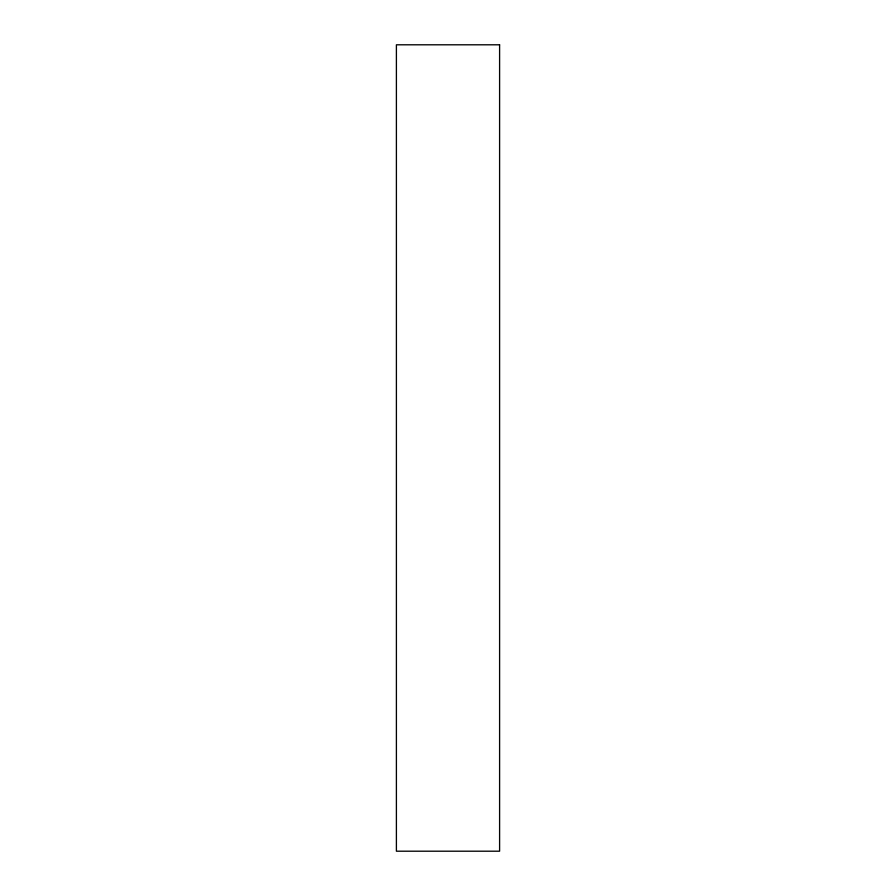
<?xml version="1.0" encoding="UTF-8"?>
<svg xmlns="http://www.w3.org/2000/svg" width="896" height="896" viewBox="0 0 896 896"><rect width="100%" height="100%" fill="white"/><g stroke="black" fill="none" stroke-linecap="round" stroke-linejoin="round"><path stroke-width="1.34" d="M499.598 44.8L396.402 44.8L396.402 851.2L499.598 851.2L499.598 44.8"/></g></svg>
